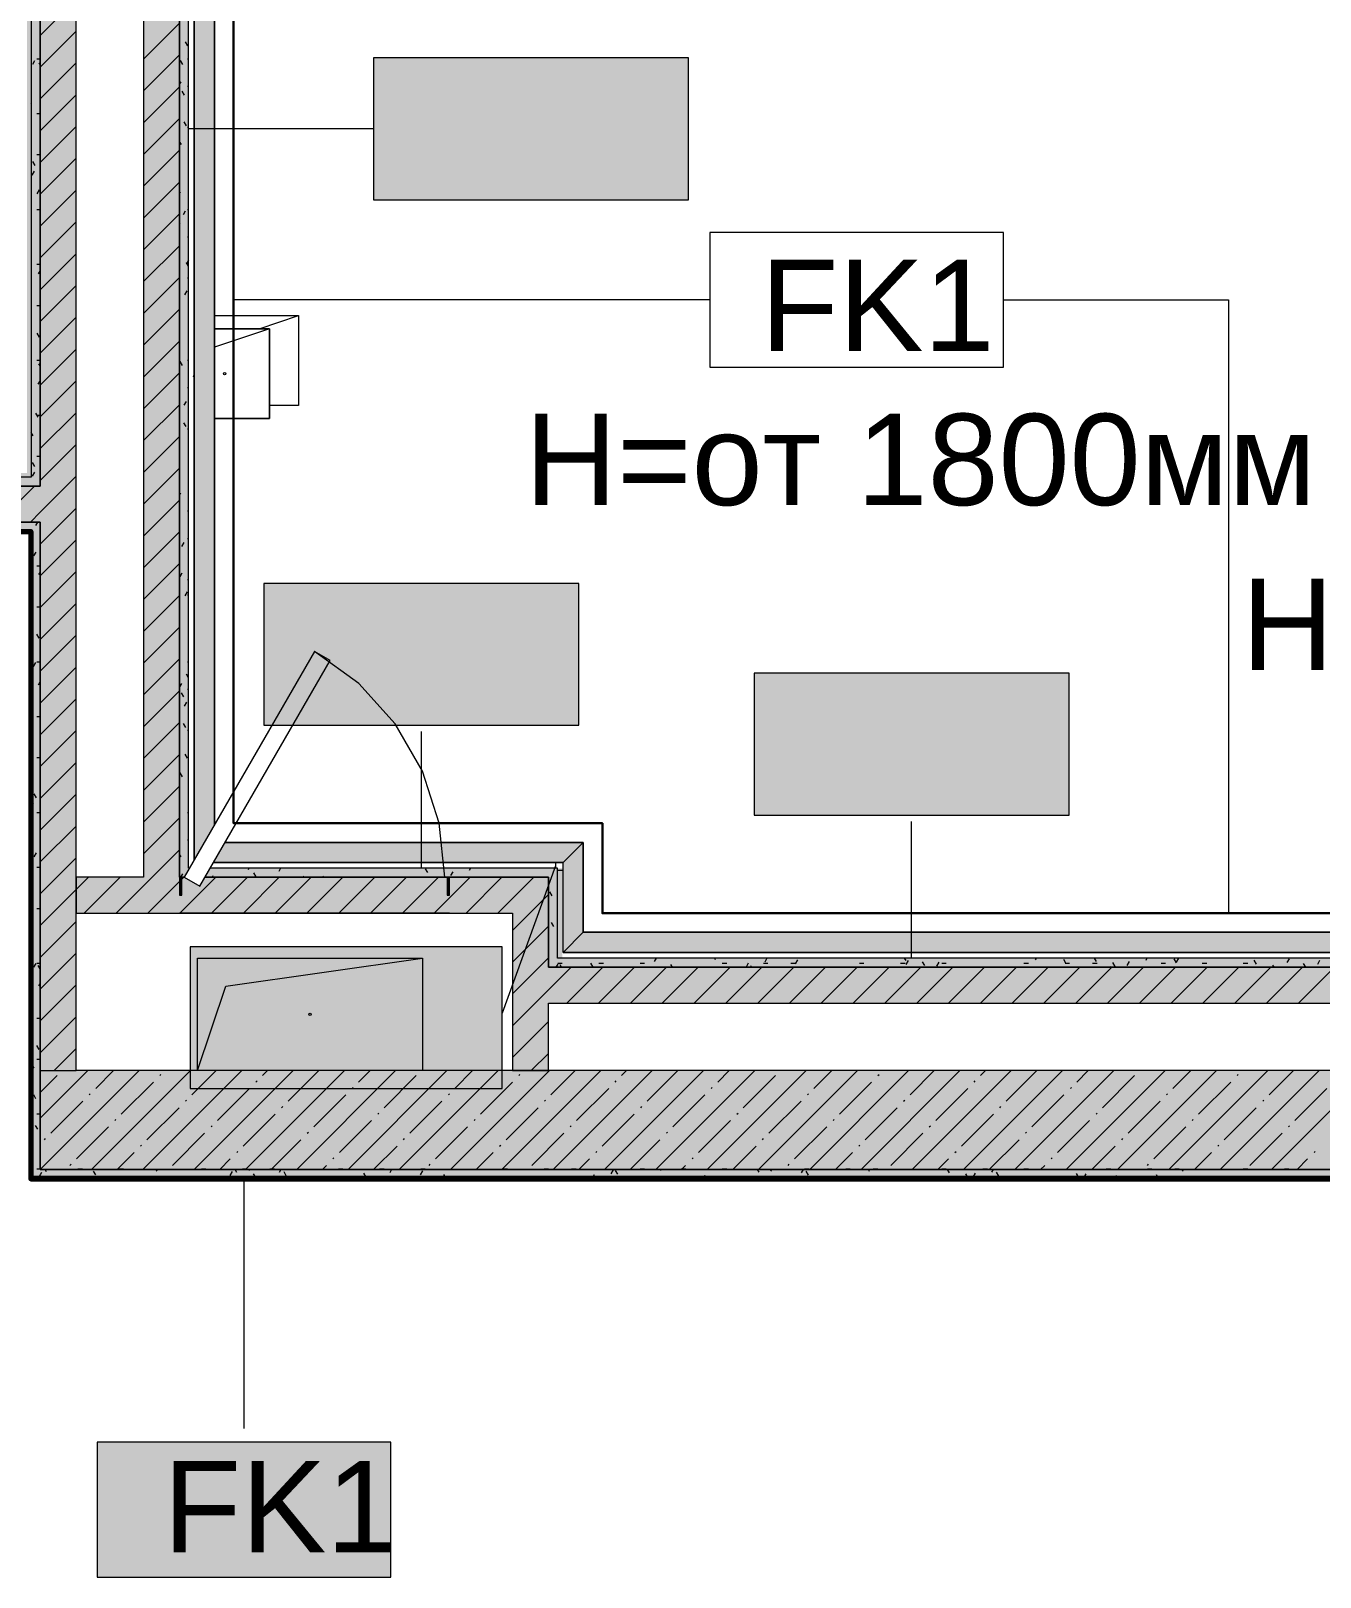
# Model space of a CAD drawing. Header units: millimetres. Extents: x -3817 to 677485, y -22715 to 103890.
# Drawn here: x 112153 to 115019, y 6185 to 9624 of the extents above; entities that cross this region are included whole.
import ezdxf

# ---------------------------------------------------------------- set-up
doc = ezdxf.new("R2010")
doc.units = ezdxf.units.MM
doc.layers.add('PDF _Геометрия', color=7, linetype='Continuous', true_color=0x1d1d1d)
doc.layers.add('PDF _Сплошная заливка', color=7, linetype='Continuous', true_color=0xffffff)
doc.layers.add('PDF _Текст', color=7, linetype='Continuous')
doc.styles.add('PDF GOST-Common', font='arial.ttf')

msp = doc.modelspace()

# ---------------------------------------------------------------- hatches: boundary and pattern name
at = {"layer": 'PDF _Сплошная заливка', "transparency": 33554559}
for points in [[(112153.6, 8611.3), (112173.6, 8611.3), (112173.6, 12291.4), (112153.6, 12291.4), (112153.6, 8631.3)], [(112493.6, 7761.4), (112503.6, 7761.4), (112503.6, 9991.4), (112483.6, 9991.4), (112483.6, 7761.4)], [(112403.6, 7741.4), (112483.6, 7741.4), (112483.6, 9891.3), (112403.6, 9891.3), (112403.6, 8221.2)], [(112253.6, 7661.4), (113223.6, 7661.4), (113223.6, 7741.4), (113083.6, 7741.4), (113083.6, 7701.4), (113078.6, 7701.4), (113078.6, 7741.4), (112539.8, 7741.4), (112528.2, 7721.4), (112493.6, 7741.4), (112488.6, 7740.8), (112488.6, 7701.4), (112483.6, 7701.4), (112483.6, 7741.4), (112253.6, 7741.4)], [(116253.6, 7541.3), (116333.6, 7541.3), (116333.6, 7561.3), (113303.6, 7561.3), (113303.6, 7541.3), (114047.6, 7541.3)], [(114047.6, 7461.4), (116253.6, 7461.4), (116253.6, 7541.3), (113303.6, 7541.3), (113303.6, 7461.4)]]:
    msp.add_hatch(color=256, dxfattribs=at).paths.add_polyline_path(points)
at = {"layer": 'PDF _Сплошная заливка', "true_color": 0xd7cdc4, "transparency": 33554559}
h = msp.add_hatch(color=254, dxfattribs=at)
h.paths.add_polyline_path([(112516.1, 7780.3), (112561.1, 7858.3), (112561.1, 9785.4), (112516.1, 9811.4), (112516.1, 8221.2)], flags=0)
h.paths.add_polyline_path([(112561.1, 9831.6), (112561.1, 10048.8), (112516.1, 10003.9), (112516.1, 9857.6)], flags=0)
at = {"layer": 'PDF _Сплошная заливка', "transparency": 33554559}
h = msp.add_hatch(color=256, dxfattribs=at)
h.paths.add_polyline_path([(110373.6, 8611.3), (110493.6, 8611.3), (110493.6, 8619.4), (110523.6, 8619.4), (110523.6, 8631.3), (110373.6, 8631.3)], flags=0)
h.paths.add_polyline_path([(111503.6, 8611.3), (112153.6, 8611.3), (112153.6, 8631.3), (111473.6, 8631.3), (111473.6, 8619.4), (111503.6, 8619.4)], flags=0)
h = msp.add_hatch(color=256, dxfattribs=at)
h.paths.add_polyline_path([(110493.6, 8531.4), (110523.6, 8531.4), (110523.6, 8611.3), (109993.6, 8611.3), (109993.6, 8531.4)], flags=0)
h.paths.add_polyline_path([(112173.6, 8531.4), (112173.6, 8611.3), (111473.6, 8611.3), (111473.6, 8531.4), (111503.6, 8531.4)], flags=0)
h = msp.add_hatch(color=256, dxfattribs=at)
h.paths.add_polyline_path([(112153.6, 8511.4), (112173.6, 8511.4), (112173.6, 8531.4), (111503.6, 8530.5), (111503.6, 8523.3), (111473.6, 8523.3), (111473.6, 8511.4), (112152.6, 8511.4)], flags=0)
h.paths.add_polyline_path([(110523.6, 8511.4), (110523.6, 8523.3), (110493.6, 8523.3), (110493.6, 8531.4), (109993.6, 8531.4), (109993.6, 8511.4), (110493.6, 8511.4)], flags=0)
at = {"layer": 'PDF _Сплошная заливка', "true_color": 0xd7cdc4, "transparency": 33554559}
msp.add_hatch(color=254, dxfattribs=at).paths.add_polyline_path([(113336.1, 7773.9), (113381.1, 7818.9), (112584.5, 7818.9), (112558.5, 7773.9), (112818.2, 7773.9)])
at = {"layer": 'PDF _Сплошная заливка', "transparency": 33554559}
h = msp.add_hatch(color=256, dxfattribs=at)
h.paths.add_polyline_path([(112488.6, 7741.4), (112493.6, 7741.4), (112503.6, 7761.4), (112483.6, 7761.4), (112483.6, 7741.4)], flags=0)
h.paths.add_polyline_path([(112539.8, 7741.4), (113303.6, 7741.4), (113303.6, 7761.4), (112550.6, 7760.2)], flags=0)
at = {"layer": 'PDF _Сплошная заливка', "true_color": 0xd7cdc4, "transparency": 33554559}
h = msp.add_hatch(color=254, dxfattribs=at)
h.paths.add_polyline_path([(116138.5, 7573.9), (116366.1, 7573.9), (116411.1, 7618.9), (116164.5, 7618.9)], flags=0)
h.paths.add_polyline_path([(116092.3, 7573.9), (116118.3, 7618.9), (113381.1, 7618.9), (113336.1, 7573.9), (116073.6, 7573.9)], flags=0)
at = {"layer": 'PDF _Сплошная заливка', "transparency": 33554559}
h = msp.add_hatch(color=256, dxfattribs=at)
h.paths.add_polyline_path([(112173.6, 7091.3), (117623.6, 7091.3), (117623.6, 7311.4), (112173.6, 7311.4)], flags=0)
h.paths.add_polyline_path([(119573.6, 7091.3), (119573.6, 7311.4), (118673.6, 7311.4), (118673.6, 7091.3), (119370.2, 7091.3)], flags=0)
h = msp.add_hatch(color=256, dxfattribs=at)
h.paths.add_polyline_path([(112173.6, 7071.3), (117623.6, 7071.3), (117623.6, 7083.4), (117593.6, 7083.4), (117593.6, 7091.3), (112173.6, 7091.3)], flags=0)
h.paths.add_polyline_path([(119533.6, 7071.3), (119533.6, 7091.3), (118703.6, 7090.7), (118703.6, 7083.4), (118673.6, 7083.4), (118673.6, 7071.3), (119370.2, 7071.3)], flags=0)

# ---------------------------------------------------------------- linework, layer by layer
at = {"layer": 'PDF _Геометрия', "color": 9, "lineweight": 9, "true_color": 0xc0c0c0}
for points in [[(111448.6, 12303.4), (111448.6, 12291.4), (112153.6, 12291.4), (112153.6, 8631.3), (111473.6, 8631.3), (111473.6, 8619.4)], [(112173.6, 12291.4), (112173.6, 8611.3), (111503.6, 8611.3), (112153.6, 8611.3), (112173.6, 8611.3), (112173.6, 12291.4)], [(112403.6, 9891.3), (112403.6, 7741.4), (112253.6, 7741.4), (112253.6, 7661.4), (113223.6, 7661.4), (113223.6, 7311.4), (113303.6, 7311.4), (113303.6, 7461.4), (116253.6, 7461.4), (116253.6, 7311.4), (116333.6, 7311.4), (116333.6, 7331.4), (116333.6, 7541.3), (116253.6, 7541.3), (116333.6, 7541.3), (116333.6, 7311.4), (112253.6, 7311.4), (112253.6, 11911.4)], [(112503.6, 7761.4), (112503.6, 9991.4), (112483.6, 9991.4), (112273.6, 9991.4), (112273.6, 11891.3), (112815.8, 11891.3), (112284.6, 11891.3)], [(117623.6, 7319.4), (117623.6, 7331.4), (116353.6, 7331.4), (116353.6, 7561.3), (116333.6, 7561.3), (113323.6, 7561.3), (113323.6, 7761.4), (113303.6, 7761.4), (112551.3, 7761.4)], [(113083.6, 7661.4), (112483.6, 7661.4)], [(112153.6, 7071.3), (112173.6, 7071.3), (117623.6, 7071.3), (117623.6, 7083.4)]]:
    msp.add_lwpolyline(points, dxfattribs=at)
at = {"layer": 'PDF _Геометрия', "color": 231, "lineweight": 30, "true_color": 0xff80c0}
msp.add_lwpolyline([(118903.6, 11791.4), (112373.6, 11791.4), (112373.6, 10091.3), (112603.6, 10091.3), (112603.6, 7861.4), (113423.6, 7861.4), (113423.6, 7661.4), (116453.6, 7661.4), (116453.6, 7431.3), (118903.6, 7431.3)], close=True, dxfattribs=at)
at = {"layer": 'PDF _Геометрия', "color": 7, "lineweight": 9}
for points in [[(112483.6, 7761.4), (112483.6, 9891.3)], [(112516.1, 9811.4), (112516.1, 7780.3)], [(112561.1, 9785.4), (112561.1, 7858.3)], [(113615, 9563.9), (112915, 9563.9), (112915, 9248.3), (113615, 9248.3)], [(114315.5, 9175.6), (113662.3, 9175.6), (113662.3, 8875.6), (114315.5, 8875.6)], [(113371.2, 8394.9), (112671.2, 8394.9), (112671.2, 8079.3), (113371.2, 8079.3)], [(114460.9, 8194.9), (113760.9, 8194.9), (113760.9, 7879.3), (114460.9, 7879.3)], [(113381.1, 7818.9), (113381.1, 7618.9), (113336.1, 7573.9), (113336.1, 7773.9), (112558.5, 7773.9), (113336.1, 7773.9), (113381.1, 7818.9), (112584.5, 7818.9)], [(113200.9, 7586.5), (112506.9, 7586.5), (112506.9, 7271.2), (113200.9, 7271.2)], [(113200.9, 7586.5), (112506.9, 7586.5), (112506.9, 7271.2), (113200.9, 7271.2)], [(113023.6, 7561.3), (113023.6, 7311.4), (112523.6, 7311.4), (112523.6, 7561.3)], [(116253.6, 7541.3), (113303.6, 7541.3)], [(112953.2, 6484.9), (112300.1, 6484.9), (112300.1, 6184.9), (112953.2, 6184.9)]]:
    msp.add_lwpolyline(points, close=True, dxfattribs=at)
at = {"layer": 'PDF _Геометрия', "lineweight": 9}
for points in [[(112173.6, 9613.8), (112253.6, 9693.8)], [(112403.6, 9561), (112483.6, 9641)], [(112173.6, 9543.1), (112253.6, 9623.1)], [(112403.6, 9490.3), (112483.6, 9570.3)], [(112173.6, 9472.4), (112253.6, 9552.4)], [(112403.6, 9419.5), (112483.6, 9499.5)], [(112173.6, 9401.7), (112253.6, 9481.7)], [(112403.6, 9348.8), (112483.6, 9428.8)], [(112173.6, 9331), (112253.6, 9411)], [(112403.6, 9278.1), (112483.6, 9358.1)], [(112173.6, 9260.3), (112253.6, 9340.3)], [(112403.6, 9207.4), (112483.6, 9287.4)], [(112173.6, 9189.5), (112253.6, 9269.5)], [(112403.6, 9136.7), (112483.6, 9216.7)], [(112173.6, 9118.8), (112253.6, 9198.8)], [(112173.6, 9048.1), (112253.6, 9128.1)], [(112403.6, 9066), (112483.6, 9146)], [(112173.6, 8977.4), (112253.6, 9057.4)], [(112403.6, 8995.3), (112483.6, 9075.3)], [(112173.6, 8906.7), (112253.6, 8986.7)], [(112403.6, 8924.6), (112483.6, 9004.6)], [(112173.6, 8836), (112253.6, 8916)], [(112403.6, 8853.9), (112483.6, 8933.9)], [(112173.6, 8765.3), (112253.6, 8845.3)], [(112403.6, 8783.2), (112483.6, 8863.2)], [(112173.6, 8694.6), (112253.6, 8774.6)], [(112403.6, 8712.4), (112483.6, 8792.4)], [(112173.6, 8623.9), (112253.6, 8703.9)], [(112403.6, 8641.7), (112483.6, 8721.7)], [(112151.8, 8531.4), (112173.6, 8553.2), (112253.6, 8633.2)], [(112403.6, 8571), (112483.6, 8651)], [(112081.1, 8531.4), (112161.1, 8611.3)], [(112173.6, 8482.4), (112253.6, 8562.4)], [(112403.6, 8500.3), (112483.6, 8580.3)], [(112403.6, 8429.6), (112483.6, 8509.6)], [(112173.6, 8411.7), (112253.6, 8491.7)], [(112403.6, 8358.9), (112483.6, 8438.9)], [(112173.6, 8341), (112253.6, 8421)], [(112403.6, 8288.2), (112483.6, 8368.2)], [(112173.6, 8270.3), (112253.6, 8350.3)], [(112403.6, 8217.5), (112483.6, 8297.5)], [(112173.6, 8199.6), (112253.6, 8279.6)], [(112403.6, 8146.8), (112483.6, 8226.8)], [(112173.6, 8128.9), (112253.6, 8208.9)], [(112403.6, 8076), (112483.6, 8156)], [(112173.6, 8058.2), (112253.6, 8138.2)], [(112403.6, 8005.3), (112483.6, 8085.3)], [(112173.6, 7987.5), (112253.6, 8067.5)], [(112403.6, 7934.6), (112483.6, 8014.6)], [(112173.6, 7916.8), (112253.6, 7996.8)], [(112403.6, 7863.9), (112483.6, 7943.9)], [(112173.6, 7846), (112253.6, 7926)], [(112173.6, 7775.3), (112253.6, 7855.3)], [(112403.6, 7793.2), (112483.6, 7873.2)], [(112173.6, 7704.6), (112253.6, 7784.6)], [(112342.4, 7661.4), (112422.4, 7741.4), (112483.6, 7802.5)], [(112173.6, 7633.9), (112253.6, 7713.9), (112281, 7741.4)], [(112271.7, 7661.4), (112351.7, 7741.4)], [(112483.9, 7661.4), (112563.9, 7741.4)], [(112488.6, 7736.8), (112493.1, 7741.4)], [(112554.6, 7661.4), (112634.6, 7741.4)], [(112625.3, 7661.4), (112705.3, 7741.4)], [(112696, 7661.4), (112776, 7741.4)], [(112766.7, 7661.4), (112846.7, 7741.4)], [(112837.4, 7661.4), (112917.4, 7741.4)], [(112908.1, 7661.4), (112988.1, 7741.4)], [(112978.8, 7661.4), (113058.8, 7741.4)], [(113049.5, 7661.4), (113129.5, 7741.4)], [(113120.3, 7661.4), (113200.3, 7741.4)], [(113191, 7661.4), (113223.6, 7694), (113271, 7741.4)], [(112413.1, 7661.4), (112483.6, 7731.8)], [(113223.6, 7623.3), (113303.6, 7703.3)], [(112173.6, 7563.2), (112253.6, 7643.2)], [(113223.6, 7552.5), (113303.6, 7632.5)], [(112173.6, 7492.5), (112253.6, 7572.5)], [(113223.6, 7481.8), (113303.6, 7561.8)], [(113223.6, 7411.1), (113303.6, 7491.1), (113353.8, 7541.3)], [(113344.5, 7461.4), (113424.5, 7541.3)], [(113415.2, 7461.4), (113495.2, 7541.3)], [(113485.9, 7461.4), (113565.9, 7541.3)], [(113556.6, 7461.4), (113636.6, 7541.3)], [(113627.4, 7461.4), (113707.4, 7541.3)], [(113698.1, 7461.4), (113778.1, 7541.3)], [(113768.8, 7461.4), (113848.8, 7541.3)], [(113839.5, 7461.4), (113919.5, 7541.3)], [(113910.2, 7461.4), (113990.2, 7541.3)], [(113980.9, 7461.4), (114060.9, 7541.3)], [(114051.6, 7461.4), (114131.6, 7541.3)], [(114122.3, 7461.4), (114202.3, 7541.3)], [(114193, 7461.4), (114273, 7541.3)], [(114263.8, 7461.4), (114343.8, 7541.3)], [(114334.5, 7461.4), (114414.5, 7541.3)], [(114405.2, 7461.4), (114485.2, 7541.3)], [(114475.9, 7461.4), (114555.9, 7541.3)], [(114546.6, 7461.4), (114626.6, 7541.3)], [(114617.3, 7461.4), (114697.3, 7541.3)], [(114688, 7461.4), (114768, 7541.3)], [(114758.7, 7461.4), (114838.7, 7541.3)], [(114829.4, 7461.4), (114909.4, 7541.3)], [(114900.2, 7461.4), (114980.2, 7541.3)], [(114970.9, 7461.4), (115050.9, 7541.3)], [(112173.6, 7421.8), (112253.6, 7501.8)], [(112173.6, 7351.1), (112253.6, 7431.1)], [(113223.6, 7340.4), (113303.6, 7420.4)], [(112204.6, 7311.4), (112253.6, 7360.4)], [(113265.2, 7311.4), (113303.6, 7349.7)], [(112173.6, 7205.3), (112279.6, 7311.4)], [(112173.6, 7262.3), (112211.4, 7300.2)], [(112173.7, 7091.3), (112393.7, 7311.4)], [(112287.7, 7091.3), (112507.7, 7311.4)], [(112297, 7271.7), (112336.7, 7311.4)], [(112401.8, 7091.3), (112621.8, 7311.4)], [(112439.5, 7300.2), (112441.9, 7302.5)], [(112510.8, 7257.4), (112564.8, 7311.4)], [(112515.8, 7091.3), (112735.8, 7311.4)], [(112629.9, 7091.3), (112849.9, 7311.4)], [(112667.6, 7300.2), (112678.8, 7311.4)], [(112724.7, 7243.2), (112792.8, 7311.4)], [(112743.9, 7091.3), (112963.9, 7311.4)], [(112858, 7091.3), (113078, 7311.4)], [(112881.5, 7285.9), (112906.9, 7311.4)], [(112938.5, 7228.9), (113009.8, 7300.2)], [(112972, 7091.3), (113192, 7311.4)], [(113086.1, 7091.3), (113306.1, 7311.4)], [(113095.3, 7271.7), (113135, 7311.4)], [(113200.1, 7091.3), (113420.1, 7311.4)], [(113237.9, 7300.2), (113240.2, 7302.5)], [(113309.2, 7257.4), (113363.1, 7311.4)], [(113314.2, 7091.3), (113534.2, 7311.4)], [(113428.2, 7091.3), (113648.2, 7311.4)], [(113466, 7300.2), (113477.1, 7311.4)], [(113523, 7243.2), (113591.2, 7311.4)], [(113542.3, 7091.3), (113762.3, 7311.4)], [(113656.3, 7091.3), (113876.3, 7311.4)], [(113679.8, 7285.9), (113705.2, 7311.4)], [(113736.8, 7228.9), (113808.1, 7300.2)], [(113770.4, 7091.3), (113990.4, 7311.4)], [(113884.4, 7091.3), (114104.4, 7311.4)], [(113893.7, 7271.7), (113933.3, 7311.4)], [(113998.5, 7091.3), (114218.5, 7311.4)], [(114036.2, 7300.2), (114038.6, 7302.5)], [(114107.5, 7257.4), (114161.4, 7311.4)], [(114112.5, 7091.3), (114332.5, 7311.4)], [(114226.6, 7091.3), (114446.6, 7311.4)], [(114264.3, 7300.2), (114275.5, 7311.4)], [(114321.3, 7243.2), (114389.5, 7311.4)], [(114340.6, 7091.3), (114560.6, 7311.4)], [(114454.7, 7091.3), (114674.7, 7311.4)], [(114478.2, 7285.9), (114503.6, 7311.4)], [(114535.2, 7228.9), (114606.5, 7300.2)], [(114568.7, 7091.3), (114788.7, 7311.4)], [(114682.8, 7091.3), (114902.8, 7311.4)], [(114692, 7271.7), (114731.7, 7311.4)], [(114796.8, 7091.3), (115016.8, 7311.4)], [(114834.6, 7300.2), (114836.9, 7302.5)], [(114905.8, 7257.4), (114959.8, 7311.4)], [(114910.9, 7091.3), (115130.9, 7311.4)], [(112282.7, 7257.4), (112285.1, 7259.8)], [(112354, 7214.6), (112425.3, 7285.9)], [(112567.8, 7200.4), (112639.1, 7271.7)], [(112653.4, 7285.9), (112655.7, 7288.3)], [(112781.7, 7186.1), (112853, 7257.4)], [(112867.2, 7271.7), (112869.6, 7274)], [(113081.1, 7257.4), (113083.4, 7259.8)], [(113152.3, 7214.6), (113223.6, 7285.9)], [(113366.2, 7200.4), (113437.5, 7271.7)], [(113451.7, 7285.9), (113454.1, 7288.3)], [(113580, 7186.1), (113651.3, 7257.4)], [(113665.6, 7271.7), (113667.9, 7274)], [(113879.4, 7257.4), (113881.8, 7259.8)], [(113950.7, 7214.6), (114022, 7285.9)], [(114164.5, 7200.4), (114235.8, 7271.7)], [(114250.1, 7285.9), (114252.4, 7288.3)], [(114378.4, 7186.1), (114449.6, 7257.4)], [(114463.9, 7271.7), (114466.3, 7274)], [(114677.7, 7257.4), (114680.1, 7259.8)], [(114749, 7214.6), (114820.3, 7285.9)], [(114962.9, 7200.4), (115034.1, 7271.7)], [(112197.2, 7171.9), (112268.5, 7243.2)], [(112411, 7157.6), (112482.3, 7228.9)], [(112496.6, 7243.2), (112498.9, 7245.5)], [(112710.4, 7228.9), (112712.8, 7231.3)], [(112995.5, 7171.9), (113066.8, 7243.2)], [(113209.4, 7157.6), (113280.6, 7228.9)], [(113294.9, 7243.2), (113297.3, 7245.5)], [(113508.7, 7228.9), (113511.1, 7231.3)], [(113793.9, 7171.9), (113865.1, 7243.2)], [(114007.7, 7157.6), (114079, 7228.9)], [(114093.2, 7243.2), (114095.6, 7245.5)], [(114307.1, 7228.9), (114309.5, 7231.3)], [(114592.2, 7171.9), (114663.5, 7243.2)], [(114806.1, 7157.6), (114877.3, 7228.9)], [(114891.6, 7243.2), (114894, 7245.5)], [(112339.7, 7200.4), (112342.1, 7202.8)], [(112553.6, 7186.1), (112555.9, 7188.5)], [(112624.9, 7143.4), (112696.1, 7214.6)], [(112838.7, 7129.1), (112910, 7200.4)], [(112924.2, 7214.6), (112926.6, 7217)], [(113138.1, 7200.4), (113140.5, 7202.8)], [(113351.9, 7186.1), (113354.3, 7188.5)], [(113423.2, 7143.4), (113494.5, 7214.6)], [(113637, 7129.1), (113708.3, 7200.4)], [(113722.6, 7214.6), (113725, 7217)], [(113936.4, 7200.4), (113938.8, 7202.8)], [(114150.3, 7186.1), (114152.6, 7188.5)], [(114221.5, 7143.4), (114292.8, 7214.6)], [(114435.4, 7129.1), (114506.7, 7200.4)], [(114520.9, 7214.6), (114523.3, 7217)], [(114734.8, 7200.4), (114737.1, 7202.8)], [(114948.6, 7186.1), (114951, 7188.5)], [(112182.9, 7157.6), (112185.3, 7160)], [(112254.2, 7114.8), (112325.5, 7186.1)], [(112468, 7100.6), (112539.3, 7171.9)], [(112686.9, 7091.3), (112753.2, 7157.6)], [(112767.4, 7171.9), (112769.8, 7174.2)], [(112981.3, 7157.6), (112983.6, 7160)], [(113052.5, 7114.8), (113123.8, 7186.1)], [(113266.4, 7100.6), (113337.7, 7171.9)], [(113485.2, 7091.3), (113551.5, 7157.6)], [(113565.8, 7171.9), (113568.1, 7174.2)], [(113779.6, 7157.6), (113782, 7160)], [(113850.9, 7114.8), (113922.2, 7186.1)], [(114064.7, 7100.6), (114136, 7171.9)], [(114283.6, 7091.3), (114349.9, 7157.6)], [(114364.1, 7171.9), (114366.5, 7174.2)], [(114578, 7157.6), (114580.3, 7160)], [(114649.2, 7114.8), (114720.5, 7186.1)], [(114863.1, 7100.6), (114934.4, 7171.9)], [(112344.8, 7091.3), (112382.5, 7129.1)], [(112396.8, 7143.4), (112399.1, 7145.7)], [(112610.6, 7129.1), (112613, 7131.5)], [(112915, 7091.3), (112967, 7143.4)], [(113143.1, 7091.3), (113180.8, 7129.1)], [(113195.1, 7143.4), (113197.5, 7145.7)], [(113408.9, 7129.1), (113411.3, 7131.5)], [(113713.3, 7091.3), (113765.4, 7143.4)], [(113941.4, 7091.3), (113979.2, 7129.1)], [(113993.4, 7143.4), (113995.8, 7145.7)], [(114207.3, 7129.1), (114209.7, 7131.5)], [(114511.7, 7091.3), (114563.7, 7143.4)], [(114739.8, 7091.3), (114777.5, 7129.1)], [(114791.8, 7143.4), (114794.2, 7145.7)], [(115005.6, 7129.1), (115008, 7131.5)], [(112239.9, 7100.6), (112242.3, 7103)], [(112572.8, 7091.3), (112596.3, 7114.8)], [(112800.9, 7091.3), (112810.2, 7100.6)], [(112824.4, 7114.8), (112826.8, 7117.2)], [(113038.3, 7100.6), (113040.7, 7103)], [(113371.2, 7091.3), (113394.7, 7114.8)], [(113599.3, 7091.3), (113608.5, 7100.6)], [(113622.8, 7114.8), (113625.2, 7117.2)], [(113836.6, 7100.6), (113839, 7103)], [(114169.5, 7091.3), (114193, 7114.8)], [(114397.6, 7091.3), (114406.9, 7100.6)], [(114421.1, 7114.8), (114423.5, 7117.2)], [(114635, 7100.6), (114637.3, 7103)], [(114967.9, 7091.3), (114991.4, 7114.8)]]:
    msp.add_lwpolyline(points, dxfattribs=at)
at = {"layer": 'PDF _Геометрия', "color": 253, "lineweight": 9, "true_color": 0x9b9b9b}
for points in [[(112501.7, 9590.5), (112496.6, 9599.2)], [(112166.1, 9561.8), (112173.6, 9561.8)], [(112501.4, 9561.8), (112503.6, 9561.8)], [(112161.3, 9557.3), (112156.3, 9548.6)], [(112173.6, 9549.2), (112171.7, 9552.4)], [(112490.5, 9548.9), (112485.5, 9557.6)], [(112486.2, 9510.5), (112483.6, 9505.9)], [(112501.4, 9500.9), (112503.6, 9500.9)], [(112154.4, 9460.4), (112153.6, 9461.9)], [(112494.6, 9480.8), (112489.6, 9489.5)], [(112166.1, 9439.9), (112173.6, 9439.9)], [(112498.7, 9412.8), (112493.6, 9421.5)], [(112501.4, 9409.4), (112503.6, 9409.4)], [(112503.6, 9418.6), (112503.5, 9418.5)], [(112487.5, 9371.2), (112483.6, 9378)], [(112162.6, 9324.4), (112157.6, 9333.1)], [(112166.1, 9348.5), (112173.6, 9348.5)], [(112160.2, 9311.6), (112155.2, 9302.9)], [(112171.4, 9269.9), (112166.3, 9261.2)], [(112485.1, 9264.8), (112483.6, 9262.1)], [(112166.1, 9226.5), (112173.6, 9226.5)], [(112496.3, 9223.1), (112491.3, 9214.4)], [(112501.4, 9226.5), (112503.6, 9226.5)], [(112484.5, 9193.5), (112483.6, 9195.1)], [(112173.6, 9151.9), (112173.4, 9151.6)], [(112501.4, 9165.6), (112503.6, 9165.6)], [(112503.4, 9113.5), (112498.3, 9104.8)], [(112166.1, 9104.6), (112173.6, 9104.6)], [(112173.6, 9090.9), (112169.3, 9083.5)], [(112503.6, 9099.5), (112498.8, 9107.7)], [(112499.3, 9045.4), (112494.3, 9036.7)], [(112501.4, 9074.2), (112503.6, 9074.2)], [(112166.1, 9013.2), (112173.6, 9013.2)], [(112171.9, 8942.6), (112166.8, 8951.3)], [(112166.1, 8891.3), (112173.6, 8891.3)], [(112173.6, 8878.6), (112170.9, 8883.2)], [(112489.7, 8879.7), (112484.7, 8888.4)], [(112501.4, 8891.3), (112503.6, 8891.3)], [(112173.3, 8846.5), (112168.2, 8837.8)], [(112501.4, 8830.3), (112503.6, 8830.3)], [(112168.9, 8764.8), (112163.8, 8773.6)], [(112166.1, 8769.4), (112173.6, 8769.4)], [(112498.2, 8799.7), (112493.2, 8791)], [(112497.9, 8743.6), (112492.8, 8752.3)], [(112501.4, 8738.9), (112503.6, 8738.9)], [(112157.7, 8723.2), (112153.6, 8730.4)], [(112166.1, 8677.9), (112173.6, 8677.9)], [(112161, 8642.4), (112156, 8633.7)], [(112161.8, 8655.2), (112156.8, 8663.9)], [(112485.9, 8595.6), (112483.6, 8591.5)], [(112167.3, 8531.4), (112163.1, 8524)], [(112501.4, 8556), (112503.6, 8556)], [(112483.7, 8524.3), (112483.6, 8524.6)], [(112501.4, 8495), (112503.6, 8495)], [(112164, 8464.7), (112159, 8456)], [(112493, 8485.9), (112488, 8477.2)], [(112166.1, 8434.1), (112173.6, 8434.1)], [(112173.6, 8420.3), (112170.1, 8414.4)], [(112488.9, 8417.9), (112483.9, 8409.2)], [(112501.4, 8403.6), (112503.6, 8403.6)], [(112500.1, 8376.3), (112495.1, 8367.6)], [(112503.6, 8368), (112502.1, 8370.5)], [(112166.1, 8342.6), (112173.6, 8342.6)], [(112171.1, 8273.4), (112166, 8282.1)], [(112162.9, 8219), (112157.9, 8210.3)], [(112166.1, 8220.7), (112173.6, 8220.7)], [(112501.4, 8220.7), (112503.6, 8220.7)], [(112503.6, 8185.1), (112499.1, 8192.8)], [(112173.6, 8176.5), (112169, 8168.6)], [(112487.8, 8172.2), (112483.6, 8164.8)], [(112493, 8142.5), (112488, 8151.2)], [(112501.4, 8159.8), (112503.6, 8159.8)], [(112499, 8130.5), (112494, 8121.8)], [(112166.1, 8098.8), (112173.6, 8098.8)], [(112497.1, 8074.5), (112492, 8083.2)], [(112156.9, 8054), (112153.6, 8059.8)], [(112501.4, 8068.3), (112503.6, 8068.3)], [(112501.2, 8006.4), (112496.1, 8015.1)], [(112166.1, 8007.4), (112173.6, 8007.4)], [(112490, 7964.8), (112485, 7973.5)], [(112165.1, 7918), (112160, 7926.7)], [(112157.7, 7905.2), (112153.6, 7898)], [(112166.1, 7885.4), (112173.6, 7885.4)], [(112501.4, 7885.4), (112503.6, 7885.4)], [(112153.6, 7837.2), (112153.6, 7837.1)], [(112501.4, 7824.5), (112503.6, 7824.5)], [(112164.8, 7795.5), (112159.8, 7786.8)], [(112487, 7787.1), (112483.6, 7793)], [(112166.1, 7763.5), (112173.6, 7763.5)], [(112489.7, 7748.7), (112485.5, 7741.4)], [(112557.8, 7744.6), (112555.9, 7741.4)], [(112637.8, 7761.4), (112636, 7758.2)], [(112653.6, 7742.5), (112648.5, 7751.2)], [(112708.2, 7761.4), (112704, 7754.2)], [(112759.8, 7741.4), (112758.2, 7744.1)], [(112803.5, 7743.5), (112802.2, 7741.4)], [(113035.4, 7751.7), (113030.3, 7760.4)], [(113090.9, 7753.6), (113085.8, 7744.9)], [(113130.5, 7761.4), (113127.5, 7756.1)], [(113295, 7741.4), (113295, 7741.4)], [(113311.6, 7700), (113306.5, 7708.7)], [(112166.1, 7672.1), (112173.6, 7672.1)], [(113315.7, 7632), (113310.6, 7640.7)], [(113304.5, 7590.4), (113303.6, 7592)], [(113303.6, 7580.6), (113304, 7580.6)], [(112163.7, 7549.8), (112158.7, 7541.1)], [(112166.1, 7550.2), (112173.6, 7550.2)], [(112173.6, 7537.5), (112169.3, 7544.9)], [(113324.4, 7548.4), (113320.3, 7541.3)], [(113324.4, 7550.2), (113334.4, 7550.2)], [(113332.8, 7541.3), (113330, 7546.3)], [(113403, 7541.6), (113398, 7550.4)], [(113415.8, 7550.2), (113425.9, 7550.2)], [(113507.3, 7550.2), (113517.3, 7550.2)], [(113543, 7561.3), (113538.7, 7553.9)], [(113579.2, 7541.3), (113575.7, 7547.4)], [(113675.1, 7558), (113673.2, 7561.3)], [(113690.1, 7550.2), (113700.2, 7550.2)], [(113747.8, 7550.3), (113742.8, 7541.6)], [(113755.1, 7541.3), (113753.4, 7544.4)], [(113781.6, 7550.2), (113791.6, 7550.2)], [(113789.4, 7561.3), (113784.4, 7552.8)], [(113842.5, 7550.2), (113852.6, 7550.2)], [(113857.5, 7557.4), (113852.4, 7548.7)], [(113994.9, 7550.2), (114005, 7550.2)], [(114086.4, 7550.2), (114096.4, 7550.2)], [(114098.6, 7556.1), (114095.5, 7561.3)], [(114103.2, 7556.3), (114098.2, 7547.6)], [(114140.2, 7544.9), (114135.2, 7553.6)], [(114171.2, 7552.2), (114166.2, 7543.5)], [(114177.8, 7550.2), (114187.9, 7550.2)], [(114360.7, 7550.2), (114370.8, 7550.2)], [(114387.7, 7561.3), (114385.5, 7557.6)], [(114412.4, 7561.3), (114412.3, 7561.3)], [(114454, 7550.1), (114449, 7558.8)], [(114452.1, 7550.2), (114462.2, 7550.2)], [(114513.1, 7550.2), (114523.2, 7550.2)], [(114522, 7554.2), (114517.9, 7561.3)], [(114553, 7542.9), (114552.1, 7541.3)], [(114563.7, 7543), (114558.6, 7551.7)], [(114594.7, 7554.1), (114589.6, 7545.4)], [(114634, 7561.3), (114631.3, 7556.5)], [(114665.5, 7550.2), (114675.6, 7550.2)], [(114699.7, 7551.2), (114694.7, 7559.9)], [(114704.3, 7561.2), (114699.3, 7552.5)], [(114756.9, 7550.2), (114767, 7550.2)], [(114798.8, 7541.9), (114798.5, 7541.3)], [(114848.4, 7550.2), (114858.4, 7550.2)], [(114877.4, 7548.2), (114872.4, 7556.9)], [(114916.6, 7541.3), (114914, 7545.8)], [(114950.1, 7560.1), (114945, 7551.4)], [(114987, 7541.3), (114982.1, 7549.8)], [(115018.1, 7556), (115013.1, 7547.3)], [(112173.6, 7505.9), (112169.8, 7499.5)], [(112173.6, 7476.5), (112173.4, 7476.9)], [(112166.1, 7428.2), (112173.6, 7428.2)], [(112171.3, 7358.5), (112166.3, 7367.2)], [(112160.2, 7316.8), (112155.2, 7325.5)], [(112166.1, 7336.8), (112173.6, 7336.8)], [(112173.6, 7323.1), (112172.8, 7321.8)], [(112164.3, 7248.8), (112159.2, 7257.5)], [(112168.4, 7180.8), (112163.3, 7189.5)], [(112166.1, 7214.9), (112173.6, 7214.9)], [(112154.4, 7168), (112153.6, 7166.5)], [(112157.2, 7139.1), (112153.6, 7145.4)], [(112166.1, 7092.9), (112173.6, 7092.9), (112176.2, 7092.9)], [(112176.8, 7084.7), (112173.6, 7079.2), (112171.7, 7076)], [(112187.7, 7086.3), (112184.8, 7091.3)], [(112255.7, 7090.4), (112255.2, 7091.3)], [(112257.6, 7092.9), (112267.6, 7092.9)], [(112297.4, 7079.3), (112292.3, 7088)], [(112349, 7092.9), (112359.1, 7092.9)], [(112391.8, 7091.3), (112391.1, 7090.2)], [(112433.4, 7087.4), (112431.2, 7091.3)], [(112531.9, 7092.9), (112542, 7092.9)], [(112600.2, 7086.6), (112595.2, 7077.9)], [(112611.1, 7084.4), (112607.1, 7091.3)], [(112623.3, 7092.9), (112633.4, 7092.9)], [(112638.1, 7091.3), (112636.8, 7089.1)], [(112684.3, 7092.9), (112694.4, 7092.9)], [(112708.5, 7091.3), (112704.8, 7085)], [(112720.8, 7077.4), (112715.8, 7086.1)], [(112836.7, 7092.9), (112846.8, 7092.9)], [(112928.1, 7092.9), (112938.2, 7092.9)], [(112954.9, 7091.3), (112950.6, 7083.9)], [(113023.6, 7088.5), (113018.6, 7079.8)], [(113019.6, 7092.9), (113029.6, 7092.9)], [(113202.5, 7092.9), (113212.5, 7092.9)], [(113293.9, 7092.9), (113304, 7092.9)], [(113354.9, 7092.9), (113364.9, 7092.9)], [(113447.1, 7090.4), (113442, 7081.7)], [(113458, 7080.7), (113453, 7089.4)], [(113507.3, 7092.9), (113517.3, 7092.9)], [(113553.2, 7091.3), (113551.7, 7088.8)], [(113598.7, 7092.9), (113608.8, 7092.9)], [(113690.1, 7092.9), (113700.2, 7092.9)], [(113771.8, 7085.8), (113768.6, 7091.3)], [(113799.6, 7091.3), (113797.4, 7087.7)], [(113839.8, 7089.9), (113839, 7091.3)], [(113870, 7091.3), (113865.5, 7083.6)], [(113873, 7092.9), (113883.1, 7092.9)], [(113881.4, 7078.8), (113876.4, 7087.5)], [(113964.5, 7092.9), (113974.5, 7092.9)], [(114017.5, 7086.9), (114014.9, 7091.3)], [(114025.4, 7092.9), (114035.5, 7092.9)], [(114177.8, 7092.9), (114187.9, 7092.9)], [(114195.2, 7083.9), (114190.9, 7091.3)], [(114269.3, 7092.9), (114279.3, 7092.9)], [(114292.3, 7091.3), (114288.9, 7085.5)], [(114304.9, 7076.9), (114299.8, 7085.6)], [(114360.7, 7092.9), (114370.8, 7092.9)], [(114543.6, 7092.9), (114553.6, 7092.9)], [(114635, 7092.9), (114645.1, 7092.9)], [(114696, 7092.9), (114706, 7092.9)], [(114714.6, 7091.3), (114712.4, 7087.4)], [(114848.4, 7092.9), (114858.4, 7092.9)], [(114939.8, 7092.9), (114949.9, 7092.9)], [(115000.4, 7091.3), (115000.4, 7091.3)], [(112337.1, 7071.3), (112334, 7076.8)], [(112558.6, 7075.5), (112556.2, 7071.3)], [(112652.8, 7073.3), (112647.7, 7082)], [(112759.5, 7071.3), (112757.4, 7074.9)], [(112804.3, 7074.4), (112802.6, 7071.3)], [(112898.5, 7074.4), (112893.5, 7083.1)], [(113076.2, 7071.4), (113071.2, 7080.1)], [(113181.8, 7071.3), (113180.8, 7073)], [(113405.4, 7079.3), (113400.9, 7071.3)], [(113651.2, 7078.2), (113647.2, 7071.3)], [(113719.2, 7074.1), (113717.6, 7071.3)], [(113920.9, 7071.3), (113918, 7076.3)], [(113964.9, 7073), (113964, 7071.3)], [(114236.8, 7072.8), (114231.8, 7081.5)], [(114252.3, 7083), (114247.3, 7074.3)], [(114343.2, 7071.3), (114341.5, 7074.4)], [(114482.6, 7073.9), (114477.5, 7082.6)], [(114498, 7082), (114493, 7073.2)], [(114566.1, 7077.9), (114562.3, 7071.3)], [(114660, 7071.3), (114655.2, 7079.6)], [(114765.6, 7071.3), (114764.9, 7072.5)], [(114811.8, 7076.8), (114808.7, 7071.3)], [(114879.8, 7072.7), (114879.1, 7071.3)]]:
    msp.add_lwpolyline(points, dxfattribs=at)
at = {"layer": 'PDF _Геометрия', "color": 7, "lineweight": 9}
for points in [[(112503.6, 9406.4), (112915, 9406.4)], [(113662.3, 9025.6), (112603.6, 9025.6)], [(114315.5, 9025.6), (114815.5, 9025.6), (114815.5, 7661.4)], [(112561.1, 8990.4), (112747.6, 8990.4), (112747.6, 8790.3), (112683.6, 8790.3)], [(112660.6, 8961.3), (112747.6, 8990.4)], [(112683.6, 8961.3), (112561.1, 8961.3), (112683.6, 8961.3), (112683.6, 8761.4), (112561.1, 8761.4), (112683.6, 8761.4), (112683.6, 8961.3), (112561.1, 8920.5)], [(112514.6, 8854.4), (112516.1, 8858.8)], [(112153.6, 8511.4), (112153.6, 7071.3)], [(113021.2, 7761.4), (113021.2, 8065.4)], [(114110.9, 7561.3), (114110.9, 7865.4)], [(113381.1, 7618.9), (116118.3, 7618.9), (113381.1, 7618.9), (113381.1, 7818.9)], [(113319.1, 7773.9), (113319.1, 7761.4)], [(113336.1, 7573.9), (116092.3, 7573.9), (113336.1, 7573.9), (113336.1, 7773.9)], [(113319.1, 7766.6), (113200.9, 7439)], [(113323.6, 7756.8), (113336.1, 7756.8)], [(112523.6, 7311.4), (112586.1, 7498.8), (113023.6, 7561.3)], [(112173.6, 7311.4), (112253.6, 7311.4)], [(112626.7, 7070.8), (112626.7, 6515)]]:
    msp.add_lwpolyline(points, dxfattribs=at)
at = {"layer": 'PDF _Геометрия', "color": 9, "lineweight": 9, "true_color": 0xc0c0c0}
for points in [[(112173.6, 7091.3), (117593.6, 7091.3), (112173.6, 7091.3), (112173.6, 8511.4), (112173.6, 8531.4), (111503.6, 8531.4), (112173.6, 8531.4), (112173.6, 7311.4)], [(112493.6, 7741.4), (112483.6, 7741.4), (112483.6, 7761.4), (112483.6, 7741.4)], [(113303.6, 7741.4), (113303.6, 7561.3), (113303.6, 7541.3), (113303.6, 7741.4), (113223.6, 7741.4), (112539.8, 7741.4)]]:
    msp.add_lwpolyline(points, close=True, dxfattribs=at)
at = {"layer": 'PDF _Геометрия', "color": 231, "lineweight": 70, "true_color": 0xff80c0}
msp.add_lwpolyline([(111473.6, 8511.4), (111473.6, 8510.4), (112152.6, 8510.4), (112152.6, 7071.3), (112152.6, 7070.3), (117623.6, 7070.3), (117623.6, 7071.3), (112153.6, 7071.3)], dxfattribs=at)
at = {"layer": 'PDF _Геометрия', "color": 231, "lineweight": 9, "true_color": 0xff80c0}
msp.add_lwpolyline([(112153.6, 7071.3), (112153.6, 8511.4), (112152.6, 8511.4), (111473.6, 8511.4)], dxfattribs=at)
at = {"layer": 'PDF _Геометрия', "color": 253, "lineweight": 13, "true_color": 0xaaaaaa}
for points in [[(112783.6, 8243.6), (112493.6, 7741.4), (112528.2, 7721.4), (112818.2, 8223.6)], [(112488.6, 7701.4), (112488.6, 7741.4), (112483.6, 7741.4), (112483.6, 7701.4)], [(113078.6, 7701.4), (113083.6, 7701.4), (113083.6, 7741.4), (113078.6, 7741.4)]]:
    msp.add_lwpolyline(points, close=True, dxfattribs=at)
at = {"layer": 'PDF _Геометрия', "color": 253, "lineweight": 9, "true_color": 0xaaaaaa}
msp.add_lwpolyline([(113073.6, 7741.4), (113060.9, 7861.9), (113023.4, 7977.3), (112962.8, 8082.3), (112881.7, 8172.4), (112783.6, 8243.6)], dxfattribs=at)
at = {"layer": 'PDF _Геометрия', "color": 7, "lineweight": 9}
for centre in [(112583.6, 8861.4), (112773.6, 7436.4)]:
    msp.add_circle(centre, 2.5, dxfattribs=at)
at = {"layer": 'PDF _Сплошная заливка', "color": 131, "lineweight": 35, "true_color": 0xa9f3f5, "transparency": 33554559}
for points in [[(112153.6, 8631.8), (112153.6, 12291.4), (112144.6, 8631.8), (112144.6, 12291.4)], [(112153.6, 8631.3), (112153.6, 8640.3), (111473.6, 8631.3), (111473.6, 8640.3)]]:
    msp.add_solid(points, dxfattribs=at)
at = {"layer": 'PDF _Сплошная заливка', "lineweight": 35, "transparency": 33554559}
for points in [[(112253.6, 7311.4), (112253.6, 12291.4), (112173.6, 7311.4), (112173.6, 12291.4)], [(112173.6, 7071.3), (112173.6, 8511.4), (112153.6, 7071.3), (112153.6, 8511.4)], [(112488.6, 7701.4), (112488.6, 7741.4), (112483.6, 7701.4), (112483.6, 7741.4)], [(113083.6, 7701.4), (113083.6, 7741.4), (113078.6, 7701.4), (113078.6, 7741.4)], [(113303.6, 7311.4), (113303.6, 7741.4), (113223.6, 7311.4), (113223.6, 7741.4)], [(113323.6, 7561.3), (113323.6, 7761.4), (113303.6, 7561.3), (113303.6, 7761.4)]]:
    msp.add_solid(points, dxfattribs=at)
at = {"layer": 'PDF _Сплошная заливка', "lineweight": 9, "transparency": 33554559}
for points in [[(113615, 9563.9), (112915, 9563.9), (113615, 9248.3), (112915, 9248.3)], [(113371.2, 8394.9), (112671.2, 8394.9), (113371.2, 8079.3), (112671.2, 8079.3)], [(114460.9, 8194.9), (113760.9, 8194.9), (114460.9, 7879.3), (113760.9, 7879.3)], [(113200.9, 7586.5), (112506.9, 7586.5), (113200.9, 7271.2), (112506.9, 7271.2)], [(112953.2, 6484.9), (112300.1, 6484.9), (112953.2, 6184.9), (112300.1, 6184.9)]]:
    msp.add_solid(points, dxfattribs=at)
at = {"layer": 'PDF _Сплошная заливка', "color": 254, "lineweight": 35, "true_color": 0xd7cdc4, "transparency": 33554559}
msp.add_solid([(113336.1, 7573.9), (113381.1, 7618.9), (113336.1, 7773.9), (113381.1, 7818.9)], dxfattribs=at)
at = {"layer": 'PDF _Сплошная заливка', "color": 100, "lineweight": 35, "true_color": 0x00ff40, "transparency": 33554559}
msp.add_solid([(113334.6, 7561.3), (113334.6, 7761.4), (113323.6, 7561.3), (113323.6, 7761.4)], dxfattribs=at)

# ---------------------------------------------------------------- texts
at = {"layer": 'PDF _Текст', "color": 250, "true_color": 0x3c3c3c, "char_height": 203.2, "attachment_point": 4, "style": 'PDF GOST-Common'}
for s, insert in [('FK1', (113775.1, 9013)), ('Н=от 1800мм', (113251.2, 8669.1)), ('Н=до 1800мм', (114844.3, 8274.5))]:
    msp.add_mtext(s, dxfattribs=dict(at, insert=insert))
at = {"layer": 'PDF _Текст', "insert": (112447.2, 6341.5), "char_height": 203.2, "attachment_point": 4, "style": 'PDF GOST-Common'}
msp.add_mtext('FK1', dxfattribs=at)

doc.saveas('drawing.dxf')
